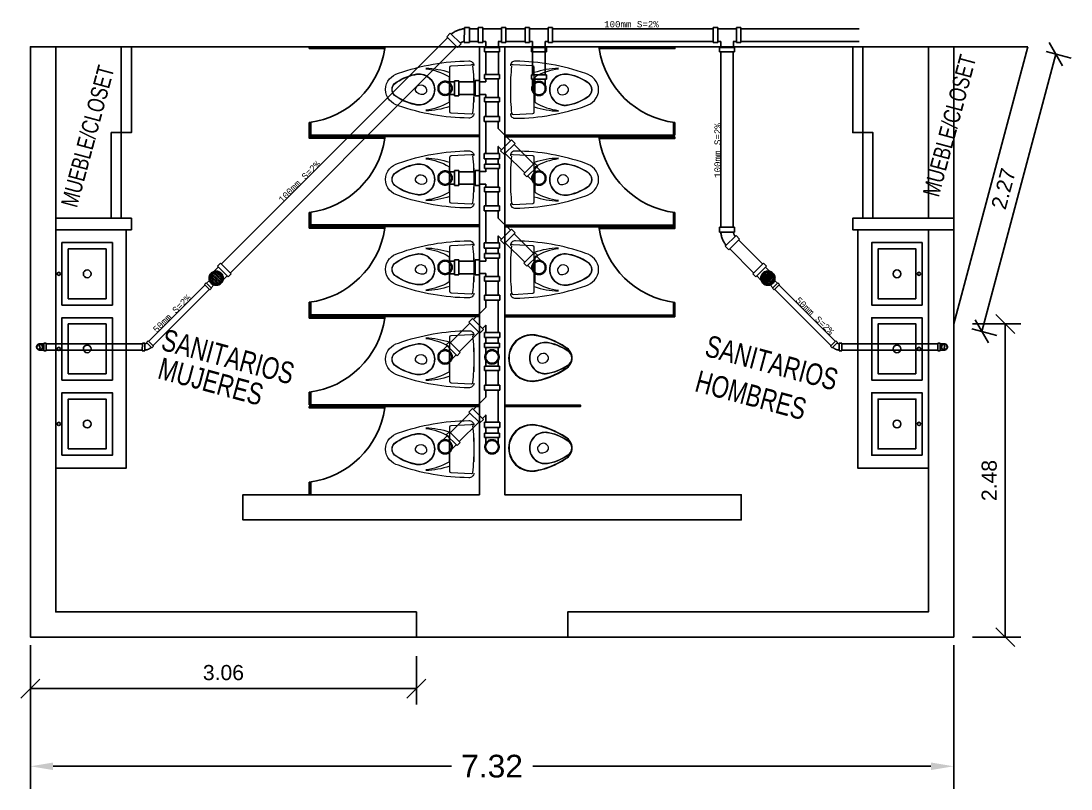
# Model space of a CAD drawing. Header units: millimetres. Extents: x 1309 to 1708, y 884 to 1242.
# Drawn here: x 1538.92 to 1547.25, y 1174.72 to 1180.81 of the extents above; entities that cross this region are included whole.
import ezdxf
from ezdxf.enums import TextEntityAlignment as Align
from ezdxf.lldxf.tags import DXFTag

# ---------------------------------------------------------------- set-up
doc = ezdxf.new("R2010")
doc.units = ezdxf.units.MM
doc.linetypes.add('CENTER', pattern=[2, 1.25, -0.25, 0.25, -0.25])
for name, color, linetype, lineweight in [('COTAS', 202, 'Continuous', 0), ('MOVILIARIO SANITARIO', 142, 'Continuous', 0), ('POZO PLUVIAL', 181, 'Continuous', 30)]:
    doc.layers.add(name, color=color, linetype=linetype, lineweight=lineweight)
for name, color, linetype in [('IH', 170, 'Continuous'), ('PUERTAS', 2, 'Continuous'), ('sanitario', 3, 'Continuous')]:
    doc.layers.add(name, color=color, linetype=linetype)
doc.styles.add('ARRAY BASE$0$STYLE1', font='swissc.ttf', dxfattribs={"width": 0.9})
doc.styles.add('MONOTXT4', font='MONOTXT4.shx')
doc.styles.get("Standard").update_dxf_attribs({"font": 'arial.ttf'})
tags = doc.linetypes.add('ARRAY BASE$0$CACHE', pattern=[0.24, 0.12, -0.12]).pattern_tags.tags
tags[6:7] = [DXFTag(74, 4), DXFTag(75, 0), DXFTag(340, '0'), DXFTag(46, 1.0), DXFTag(50, 0.0), DXFTag(44, 0.0), DXFTag(45, 0.0)]
tags[4:5] = [DXFTag(74, 4), DXFTag(75, 0), DXFTag(340, '0'), DXFTag(46, 1.0), DXFTag(50, 0.0), DXFTag(44, 0.0), DXFTag(45, 0.0)]
doc.dimstyles.new('metros anotativo', dxfattribs={"dimtxt": 0.12, "dimasz": 0.15, "dimexe": 0.125, "dimexo": 0.15, "dimgap": 0.0652, "dimtad": 1, "dimzin": 1, "dimdsep": 46, "dimtxsty": 'Standard', "dimblk": 'OBLIQUE', "dimcen": 0, "dimadec": 0, "dimazin": 0, "dimtfac": 1, "dimtix": 1, "dimtmove": 0, "dimatfit": 3, "dimfxl": 0.3, "dimarcsym": 0})
doc.dimstyles.get("Standard").update_dxf_attribs({"dimtxt": 0.18, "dimasz": 0.18, "dimexe": 0.18, "dimexo": 0.0625, "dimgap": 0.09, "dimtad": 0, "dimtih": 1, "dimtoh": 1, "dimdec": 4, "dimzin": 0, "dimdsep": 46, "dimtxsty": 'Standard', "dimcen": 0.09, "dimadec": 0, "dimazin": 0, "dimtfac": 1, "dimtdec": 4, "dimtofl": 0, "dimtmove": 0, "dimatfit": 3, "dimfxl": 1, "dimtolj": 1, "dimtzin": 0, "dimarcsym": 0})

# ---------------------------------------------------------------- blocks, each defined once
blk = doc.blocks.new('TAZA')
at = {"lineweight": 0}
for p, q in [((165.5389, 500.0497), (165.3809, 500.0579)), ((165.5498, 499.8612), (165.5498, 500.0382)), ((165.3598, 499.9512), (165.3598, 499.7615)), ((165.5544, 499.9576), (165.5544, 499.8612)), ((165.5499, 499.6842), (165.5498, 499.8612)), ((165.5544, 499.8612), (165.5545, 499.7647)), ((165.3809, 499.6644), (165.539, 499.6727))]:
    blk.add_line(p, q, dxfattribs=at)
for centre, radius, start, end in [((165.3966, 500.0509), 0.0368, 84.189, 180.01), ((165.374, 500.0433), 0.0161, 64.904, 152.06013), ((167.1924, 499.8617), 1.8326, 174.16613, 180.01759), ((165.3845, 498.3654), 1.7222, 70.56938, 89.47271), ((165.5383, 500.0382), 0.0115, 0.01, 87.01), ((165.7581, 499.382), 0.6489, 91.47367, 108.71939), ((165.7975, 499.5533), 0.4752, 96.78563, 120.29354), ((165.5613, 499.9577), 0.00691, 120.29354, 180.01), ((165.7939, 499.8612), 0.1243, 75.1531, 180.01), ((165.7939, 499.8612), 0.1216, 77.25801, 180.01), ((165.7526, 499.6042), 0.3843, 54.75384, 82.7148), ((165.7507, 499.5978), 0.3884, 55.83157, 81.76985), ((165.9139, 499.8421), 0.1537, 42.34763, 73.53768), ((165.9336, 499.8613), 0.1262, 0.01, 41.96988), ((167.1924, 499.8612), 1.8326, 180.00241, 185.85387), ((165.7939, 499.8612), 0.1243, 180.01, 284.8669), ((165.7939, 499.8612), 0.1216, 180.01, 282.76199), ((165.768, 499.8547), 0.034, 139.25036, 252.70004), ((165.7794, 499.8554), 0.0428, 355.25829, 149.96856), ((165.7695, 499.8814), 0.0602, 258.98417, 330.70607), ((165.9438, 499.8613), 0.0631, 0.01, 66.52644), ((165.9438, 499.8613), 0.0631, 293.49356, 0.01), ((165.9438, 499.8613), 0.0645, 0.01, 61.67657), ((165.9438, 499.8613), 0.0645, 298.34343, 0.01), ((165.9336, 499.8613), 0.1262, 318.05012, 0.01), ((165.5614, 499.7647), 0.00691, 180.01, 239.72646), ((165.7974, 500.1691), 0.4752, 239.72646, 263.23437), ((165.7525, 500.1182), 0.3843, 277.3052, 305.26616), ((165.7506, 500.1247), 0.3884, 278.25015, 304.18843), ((165.9138, 499.8804), 0.1537, 286.48232, 317.67237), ((165.384, 501.3569), 1.7222, 270.54729, 289.45062), ((165.5383, 499.6842), 0.0115, 273.01, 0.01), ((165.7579, 500.3405), 0.6489, 251.30061, 268.54633), ((165.3967, 499.6715), 0.0368, 180.01, 275.831), ((165.3804, 499.6754), 0.0111, 185.85387, 273.01)]:
    blk.add_arc(centre, radius, start, end, dxfattribs=at)
blk = doc.blocks.new('_Oblique')
at = {"color": 0, "linetype": 'ByBlock', "lineweight": -2}
blk.add_line((-0.5, -0.5), (0.5, 0.5), dxfattribs=at)
blk = doc.blocks.new('*D244')
at = {"layer": 'COTAS', "color": 0, "lineweight": -2, "ltscale": 2, "transparency": 16777216}
for p, q in [((1538.9963, 1175.7771), (1538.9963, 1175.3943)), ((1542.0563, 1175.7771), (1542.0563, 1175.3943)), ((1538.9963, 1175.5193), (1542.0563, 1175.5193))]:
    blk.add_line(p, q, dxfattribs=at)
at = {"layer": 'Defpoints', "color": 0, "lineweight": 15, "ltscale": 2, "transparency": 16777216}
for p in [(1538.9963, 1175.9271), (1542.0563, 1175.9271), (1542.0563, 1175.5193)]:
    blk.add_point(p, dxfattribs=at)
at = {"layer": 'COTAS', "color": 0, "lineweight": -2, "ltscale": 2, "transparency": 16777216, "xscale": 0.15, "yscale": 0.15, "zscale": 0.15, "rotation": 180}
blk.add_blockref('_Oblique', (1538.9963, 1175.5193), dxfattribs=at)
at = {"layer": 'COTAS', "color": 0, "lineweight": -2, "ltscale": 2, "transparency": 16777216, "xscale": 0.15, "yscale": 0.15, "zscale": 0.15}
blk.add_blockref('_Oblique', (1542.0563, 1175.5193), dxfattribs=at)
at = {"layer": 'COTAS', "color": 0, "ltscale": 2, "transparency": 16777216, "insert": (1540.5263, 1175.6458), "char_height": 0.12, "attachment_point": 5}
blk.add_mtext('3.06', dxfattribs=at)
blk = doc.blocks.new('*D241')
at = {"layer": 'COTAS', "color": 0, "lineweight": -2, "ltscale": 2, "transparency": 16777216}
for p, q in [((1546.4663, 1178.4101), (1546.8499, 1178.4101)), ((1546.7249, 1175.9271), (1546.7249, 1178.4101)), ((1546.4663, 1175.9271), (1546.8499, 1175.9271))]:
    blk.add_line(p, q, dxfattribs=at)
at = {"layer": 'Defpoints', "color": 0, "lineweight": 15, "ltscale": 2, "transparency": 16777216}
for p in [(1546.3163, 1178.4101), (1546.7249, 1178.4101), (1546.3163, 1175.9271)]:
    blk.add_point(p, dxfattribs=at)
at = {"layer": 'COTAS', "color": 0, "lineweight": -2, "ltscale": 2, "transparency": 16777216, "xscale": 0.15, "yscale": 0.15, "zscale": 0.15}
for p, rotation in [((1546.7249, 1178.4101), 90), ((1546.7249, 1175.9271), 270)]:
    blk.add_blockref('_Oblique', p, dxfattribs=dict(at, rotation=rotation))
at = {"layer": 'COTAS', "color": 0, "ltscale": 2, "transparency": 16777216, "insert": (1546.5984, 1177.1686), "char_height": 0.12, "attachment_point": 5, "rotation": 90}
blk.add_mtext('2.48', dxfattribs=at)
blk = doc.blocks.new('*D242')
at = {"layer": 'COTAS', "color": 0, "lineweight": -2, "ltscale": 2, "transparency": 16777216}
for p, q in [((1546.5387, 1178.3507), (1547.1257, 1180.5477)), ((1547.0483, 1180.5684), (1547.2465, 1180.5155)), ((1546.4613, 1178.3714), (1546.6594, 1178.3184))]:
    blk.add_line(p, q, dxfattribs=at)
at = {"layer": 'Defpoints', "color": 0, "lineweight": 15, "ltscale": 2, "transparency": 16777216}
for p in [(1546.9034, 1180.6071), (1547.1257, 1180.5477), (1546.3163, 1178.4101)]:
    blk.add_point(p, dxfattribs=at)
at = {"layer": 'COTAS', "color": 0, "lineweight": -2, "ltscale": 2, "transparency": 16777216, "xscale": 0.15, "yscale": 0.15, "zscale": 0.15}
for p, rotation in [((1547.1257, 1180.5477), 75.0399999999953), ((1546.5387, 1178.3507), 255.0399999999953)]:
    blk.add_blockref('_Oblique', p, dxfattribs=dict(at, rotation=rotation))
at = {"layer": 'COTAS', "color": 0, "ltscale": 2, "transparency": 16777216, "insert": (1546.711, 1179.4816), "char_height": 0.12, "attachment_point": 5, "rotation": 75.04}
blk.add_mtext('2.27', dxfattribs=at)
blk = doc.blocks.new('*D243')
at = {"color": 0, "lineweight": -2, "transparency": 16777216}
for p, q in [((1538.9963, 1175.8646), (1538.9963, 1174.7236)), ((1546.3163, 1175.8646), (1546.3163, 1174.7236)), ((1539.1763, 1174.9036), (1542.3342, 1174.9036)), ((1546.1363, 1174.9036), (1542.9785, 1174.9036))]:
    blk.add_line(p, q, dxfattribs=at)
at = {"color": 0, "lineweight": 15, "transparency": 16777216}
for points in [[(1539.1763, 1174.9336), (1539.1763, 1174.8736), (1538.9963, 1174.9036)], [(1546.1363, 1174.9336), (1546.1363, 1174.8736), (1546.3163, 1174.9036)]]:
    blk.add_solid(points, dxfattribs=at)
at = {"layer": 'Defpoints', "color": 0, "lineweight": 15, "transparency": 16777216}
for p in [(1538.9963, 1175.9271), (1546.3163, 1175.9271), (1546.3163, 1174.9036)]:
    blk.add_point(p, dxfattribs=at)
at = {"color": 0, "transparency": 16777216, "insert": (1542.6563, 1174.9036), "char_height": 0.18, "attachment_point": 5}
blk.add_mtext('\\A1;7.32', dxfattribs=at)
blk = doc.blocks.new('tee arriba 4 pulg')
at = {"linetype": 'CENTER'}
for points in [[(1461.7815, 1253.4296), (1461.6615, 1253.4296), (1461.6615, 1253.4646), (1461.7815, 1253.4646)], [(1461.7815, 1253.282), (1461.6615, 1253.282), (1461.6615, 1253.247), (1461.7815, 1253.247)]]:
    blk.add_lwpolyline(points, close=True, dxfattribs=at)
for points in [[(1461.6715, 1253.3813), (1461.6715, 1253.4296)], [(1461.7715, 1253.3813), (1461.7715, 1253.4296)], [(1461.6715, 1253.3304), (1461.6715, 1253.282)], [(1461.7715, 1253.3304), (1461.7715, 1253.282)]]:
    blk.add_lwpolyline(points, dxfattribs=at)
for radius in [0.0561, 0.0506]:
    blk.add_circle((1461.7215, 1253.3558), radius, dxfattribs=at)
for start, end in [(153.04172, 206.96029), (333.04787, 26.95414)]:
    blk.add_arc((1461.7215, 1253.3558), 0.0561, start, end, dxfattribs=at)
blk = doc.blocks.new('codo 90 100mm sup')
at = {"linetype": 'CENTER'}
blk.add_lwpolyline([(0.01, -0.035), (-0.11, -0.035), (-0.11, 0), (0.01, 0)], close=True, dxfattribs=at)
for points in [[(-0.1, -0.0834), (-0.1, -0.035)], [(0, -0.0834), (0, -0.035)]]:
    blk.add_lwpolyline(points, dxfattribs=at)
for radius in [0.0561, 0.0506]:
    blk.add_circle((-0.05, -0.1088), radius, dxfattribs=at)
blk = doc.blocks.new('yee 45º')
at = {"linetype": 'CENTER'}
for points in [[(1458.2098, 1255.7073), (1458.2384, 1255.6787), (1458.1524, 1255.5928), (1458.1238, 1255.6214)], [(1458.0887, 1255.5844), (1458.1292, 1255.5845), (1458.1293, 1255.463), (1458.0888, 1255.4629)], [(1458.3839, 1255.5847), (1458.4244, 1255.5848), (1458.4246, 1255.4633), (1458.3841, 1255.4632)]]:
    blk.add_lwpolyline(points, close=True, dxfattribs=at)
for points in [[(1458.1859, 1255.4746), (1458.1293, 1255.4746), (1458.1292, 1255.5746), (1458.1859, 1255.5746), (1458.16, 1255.6004)], [(1458.2308, 1255.6711), (1458.3273, 1255.5746), (1458.3839, 1255.5746), (1458.384, 1255.4746)], [(1458.1859, 1255.4746), (1458.3273, 1255.4746), (1458.3848, 1255.4746)]]:
    blk.add_lwpolyline(points)
blk = doc.blocks.new('tee 4 pulg der')
at = {"linetype": 'CENTER'}
for points in [[(1462.1392, 1253.8908), (1462.0192, 1253.8908), (1462.0192, 1253.9258), (1462.1392, 1253.9258)], [(1462.1775, 1253.7569), (1462.1775, 1253.8769), (1462.2125, 1253.8769), (1462.2125, 1253.7569)], [(1462.1392, 1253.7431), (1462.0192, 1253.7431), (1462.0192, 1253.7081), (1462.1392, 1253.7081)]]:
    blk.add_lwpolyline(points, close=True, dxfattribs=at)
for points in [[(1462.0292, 1253.8908), (1462.0292, 1253.7431)], [(1462.1292, 1253.8669), (1462.1292, 1253.8908)], [(1462.1292, 1253.8669), (1462.1775, 1253.8669)], [(1462.1292, 1253.7673), (1462.1292, 1253.7431)], [(1462.1292, 1253.7669), (1462.1775, 1253.7669)]]:
    blk.add_lwpolyline(points, dxfattribs=at)
blk = doc.blocks.new('coladera 100mm')
at = {"color": 7}
for p, q in [((149.8309, 499.9539), (149.829, 499.9152)), ((149.8309, 499.9539), (149.829, 499.9152)), ((149.8414, 499.9653), (149.8384, 499.9029)), ((149.8414, 499.9653), (149.8384, 499.9029)), ((149.8517, 499.9707), (149.8481, 499.8966)), ((149.8517, 499.9707), (149.8481, 499.8966)), ((149.8618, 499.9728), (149.858, 499.8935)), ((149.8618, 499.9728), (149.858, 499.8935)), ((149.8718, 499.9723), (149.868, 499.893)), ((149.8718, 499.9723), (149.868, 499.893)), ((149.8817, 499.9692), (149.8781, 499.8951)), ((149.8817, 499.9692), (149.8781, 499.8951)), ((149.8914, 499.9629), (149.8884, 499.9005)), ((149.8914, 499.9629), (149.8884, 499.9005)), ((149.9008, 499.9506), (149.8989, 499.9119)), ((149.9008, 499.9506), (149.8989, 499.9119))]:
    blk.add_line(p, q, dxfattribs=at)
at = {"linetype": 'CENTER'}
for points in [[(149.8917, 499.9824), (149.9399, 499.9826)], [(149.8889, 499.8824), (149.9404, 499.8826)]]:
    blk.add_lwpolyline(points, dxfattribs=at)
blk.add_lwpolyline([(149.9748, 499.9929), (149.9754, 499.8729), (149.9404, 499.8727), (149.9398, 499.9927)], close=True, dxfattribs=at)
for radius in [0.0561, 0.0506]:
    blk.add_circle((149.8649, 499.9331), radius, dxfattribs=at)
blk.add_circle((149.8649, 499.9329), 0.05)
at = {"color": 7}
for radius in [0.05, 0.045]:
    blk.add_circle((149.8649, 499.9329), radius, dxfattribs=at)
at = {"color": 9}
blk.add_circle((149.8649, 499.9329), 0.045, dxfattribs=at)
at = {"color": 7}
for start, end in [(148.28834, 206.19839), (148.28834, 206.19839), (328.28834, 26.19839), (328.28834, 26.19839)]:
    blk.add_arc((149.8649, 499.9329), 0.04, start, end, dxfattribs=at)
blk = doc.blocks.new('codo 45 50mm')
at = {"linetype": 'CENTER', "elevation": 0}
for points in [[(1456.1886, 1258.0518), (1456.2311, 1258.0941), (1456.217, 1258.1083), (1456.1745, 1258.0659)], [(1456.194, 1258.0186), (1456.254, 1258.0185), (1456.254, 1258.0385), (1456.194, 1258.0386)]]:
    blk.add_lwpolyline(points, close=True, dxfattribs=at)
at = {"linetype": 'CENTER'}
for radius, start, end in [(0.0487, 11.73907, 33.05912), (0.0982, 5.74464, 39.05558)]:
    blk.add_arc((1456.1513, 1258.0287), radius, start, end, dxfattribs=at)
blk = doc.blocks.new('codo 45 4 pulg')
at = {"linetype": 'CENTER'}
for points in [[(1462.54, 1253.0619), (1462.4201, 1253.0677), (1462.422, 1253.1076), (1462.5419, 1253.1019)], [(1462.5764, 1253.0056), (1462.4876, 1252.9249), (1462.4607, 1252.9545), (1462.5496, 1253.0352)]]:
    blk.add_lwpolyline(points, close=True, dxfattribs=at)
for radius, start, end in [(0.1964, 183.08887, 216.39981), (0.0975, 189.08533, 210.40537)]:
    blk.add_arc((1462.6262, 1253.0778), radius, start, end, dxfattribs=at)
blk = doc.blocks.new('codo')
at = {"linetype": 'CENTER'}
for points in [[(1495.9057, 1342.8755), (1495.9286, 1342.8984)], [(1495.941, 1342.8402), (1495.9639, 1342.8631)]]:
    blk.add_lwpolyline(points, dxfattribs=at)
at = {"color": 2}
blk.add_lwpolyline([(1495.9217, 1342.8354, 1), (1495.9234, 1342.8579, -1)], format="xyb", close=True, dxfattribs=at)
at = {"linetype": 'CENTER'}
blk.add_lwpolyline([(1495.925, 1342.902), (1495.9392, 1342.9161), (1495.9816, 1342.8737), (1495.9675, 1342.8595)], close=True, dxfattribs=at)
blk.add_circle((1495.9234, 1342.8579), 0.025, dxfattribs=at)
at = {"color": 2}
blk.add_arc((1495.9239, 1342.8691), 0.0113, 87.15724, 267.15724, dxfattribs=at)
at = {"layer": 'POZO PLUVIAL', "color": 2}
blk.add_circle((1495.9234, 1342.8579), 0.0226, dxfattribs=at)
at = {"layer": 'sanitario', "linetype": 'CENTER'}
blk.add_circle((1495.9234, 1342.8579), 0.0226, dxfattribs=at)

msp = doc.modelspace()

# ---------------------------------------------------------------- linework, layer by layer
for p, q in [((1538.99635, 1180.60713), (1539.19635, 1180.60713)), ((1542.55635, 1180.60713), (1541.20635, 1180.60713)), ((1546.16635, 1180.60713), (1546.11635, 1180.60713)), ((1546.31635, 1178.41011), (1546.90339, 1180.60713)), ((1546.31635, 1180.60713), (1546.90339, 1180.60713)), ((1541.20635, 1180.00713), (1541.20635, 1179.90713)), ((1541.20635, 1180.00713), (1541.21905, 1180.00713)), ((1541.21905, 1180.00713), (1541.21905, 1179.90713)), ((1544.10635, 1180.00542), (1544.09365, 1180.00542)), ((1544.09365, 1180.00542), (1544.09365, 1179.90542)), ((1544.10635, 1180.00542), (1544.10635, 1179.90542)), ((1541.20635, 1179.90713), (1542.55635, 1179.90713)), ((1541.20635, 1179.90713), (1541.20635, 1179.89443)), ((1541.20635, 1179.89443), (1542.55635, 1179.89443)), ((1542.55635, 1179.89443), (1541.20635, 1179.89443)), ((1544.10635, 1179.90542), (1542.75635, 1179.90542)), ((1544.10635, 1179.89272), (1542.75635, 1179.89272)), ((1541.20635, 1179.29443), (1541.20635, 1179.19443)), ((1541.20635, 1179.29443), (1541.21905, 1179.29443)), ((1541.21905, 1179.29443), (1541.21905, 1179.19443)), ((1544.10635, 1179.29272), (1544.09365, 1179.29272)), ((1544.09365, 1179.29272), (1544.09365, 1179.19272)), ((1544.10635, 1179.29272), (1544.10635, 1179.19272)), ((1541.20635, 1179.19443), (1542.55635, 1179.19443)), ((1541.20635, 1179.19443), (1541.20635, 1179.18173)), ((1541.20635, 1179.18173), (1542.55635, 1179.18173)), ((1542.55635, 1179.18173), (1541.20635, 1179.18173)), ((1544.10635, 1179.19272), (1542.75635, 1179.19272)), ((1544.10635, 1179.18002), (1542.75635, 1179.18002)), ((1544.10635, 1179.19272), (1544.10635, 1179.18002)), ((1541.20635, 1178.58173), (1541.20635, 1178.48173)), ((1541.20635, 1178.58173), (1541.21905, 1178.58173)), ((1541.21905, 1178.58173), (1541.21905, 1178.48173)), ((1544.10635, 1178.58002), (1544.09365, 1178.58002)), ((1544.09365, 1178.58002), (1544.09365, 1178.48002)), ((1544.10635, 1178.58002), (1544.10635, 1178.48002)), ((1541.20635, 1178.48173), (1542.55635, 1178.48173)), ((1541.20635, 1178.48173), (1541.20635, 1178.46903)), ((1541.20635, 1178.46903), (1542.55635, 1178.46903)), ((1542.55635, 1178.46903), (1541.20635, 1178.46903)), ((1544.10635, 1178.48002), (1542.75635, 1178.48002)), ((1544.10635, 1178.46732), (1542.75635, 1178.46732)), ((1544.10635, 1178.48002), (1544.10635, 1178.46732)), ((1541.20635, 1177.86903), (1541.20635, 1177.76903)), ((1541.20635, 1177.86903), (1541.21905, 1177.86903)), ((1541.21905, 1177.86903), (1541.21905, 1177.76903)), ((1541.20635, 1177.76903), (1542.55635, 1177.76903)), ((1541.20635, 1177.75633), (1542.55635, 1177.75633)), ((1542.55635, 1177.75633), (1541.20635, 1177.75633)), ((1541.20635, 1177.15633), (1541.20635, 1177.05633)), ((1541.20635, 1177.15633), (1541.21905, 1177.15633)), ((1541.21905, 1177.15633), (1541.21905, 1177.05633)), ((1542.05635, 1175.92713), (1543.25635, 1175.92713))]:
    msp.add_line(p, q)
at = {"linetype": 'ARRAY BASE$0$CACHE'}
for p, q in [((1546.11635, 1179.24697), (1546.11635, 1180.60713)), ((1546.31635, 1179.24697), (1546.31635, 1180.60713))]:
    msp.add_line(p, q, dxfattribs=at)
for points in [[(1539.19635, 1180.60713), (1539.19635, 1176.12713), (1542.05638, 1176.12713), (1542.05635, 1175.92713), (1538.99635, 1175.92713), (1538.99635, 1180.60713), (1546.31635, 1180.60713)], [(1539.71635, 1180.60713), (1539.71635, 1179.24697), (1539.63635, 1179.24697), (1539.63635, 1179.92705), (1539.79635, 1179.92705), (1539.79635, 1180.60713)], [(1545.59635, 1180.60713), (1545.59635, 1179.24697), (1545.67635, 1179.24697), (1545.67635, 1179.92705), (1545.51635, 1179.92705), (1545.51635, 1180.60713)], [(1539.19635, 1179.15697), (1539.79635, 1179.15697), (1539.79635, 1179.24697), (1539.19635, 1179.24697)], [(1546.31635, 1179.15697), (1545.51635, 1179.15697), (1545.51635, 1179.24697), (1546.31635, 1179.24697)], [(1546.31635, 1179.24697), (1546.31635, 1175.92713), (1546.16635, 1175.92713)], [(1539.19635, 1179.15697), (1539.75635, 1179.15697), (1539.75635, 1177.26697), (1539.19635, 1177.26697), (1539.19635, 1179.15697)], [(1546.31635, 1178.41011), (1546.31635, 1175.92713), (1543.25635, 1175.92713), (1543.25638, 1176.12713), (1546.11635, 1176.12713), (1546.11635, 1179.15697)], [(1546.11635, 1179.15697), (1545.55635, 1179.15697), (1545.55635, 1177.26697), (1546.11635, 1177.26697), (1546.11635, 1179.15697)], [(1539.24635, 1178.55947), (1539.24635, 1179.05447), (1539.64635, 1179.05447), (1539.64635, 1178.55947), (1539.24635, 1178.55947)], [(1546.06635, 1178.55947), (1546.06635, 1179.05447), (1545.66635, 1179.05447), (1545.66635, 1178.55947), (1546.06635, 1178.55947)], [(1539.24635, 1177.96447), (1539.24635, 1178.45947), (1539.64635, 1178.45947), (1539.64635, 1177.96447), (1539.24635, 1177.96447)], [(1546.06635, 1177.96447), (1546.06635, 1178.45947), (1545.66635, 1178.45947), (1545.66635, 1177.96447), (1546.06635, 1177.96447)], [(1539.24635, 1177.36947), (1539.24635, 1177.86447), (1539.64635, 1177.86447), (1539.64635, 1177.36947), (1539.24635, 1177.36947)], [(1546.06635, 1177.36947), (1546.06635, 1177.86447), (1545.66635, 1177.86447), (1545.66635, 1177.36947), (1546.06635, 1177.36947)], [(1542.75635, 1177.76732), (1543.35635, 1177.76732), (1543.35635, 1177.75462), (1542.75635, 1177.75462), (1542.75635, 1177.76732)]]:
    msp.add_lwpolyline(points)
for points in [[(1542.55635, 1177.05633), (1540.68135, 1177.05633), (1540.68135, 1176.85633), (1544.63135, 1176.85633), (1544.63135, 1177.05633), (1542.75635, 1177.05633), (1542.75635, 1180.60713), (1542.55635, 1180.60713)], [(1541.20635, 1180.60713), (1541.80635, 1180.60713), (1541.80635, 1180.59443), (1541.20635, 1180.59443)], [(1544.10635, 1180.60542), (1543.50635, 1180.60542), (1543.50635, 1180.59272), (1544.10635, 1180.59272)], [(1541.20635, 1179.89443), (1541.80635, 1179.89443), (1541.80635, 1179.88173), (1541.20635, 1179.88173)], [(1544.10635, 1179.89272), (1543.50635, 1179.89272), (1543.50635, 1179.88002), (1544.10635, 1179.88002)], [(1541.20635, 1179.18173), (1541.80635, 1179.18173), (1541.80635, 1179.16903), (1541.20635, 1179.16903)], [(1544.10635, 1179.18002), (1543.50635, 1179.18002), (1543.50635, 1179.16732), (1544.10635, 1179.16732)], [(1539.29635, 1178.60947), (1539.29635, 1179.00447), (1539.59635, 1179.00447), (1539.59635, 1178.60947)], [(1546.01635, 1178.60947), (1546.01635, 1179.00447), (1545.71635, 1179.00447), (1545.71635, 1178.60947)], [(1541.20635, 1178.46903), (1541.80635, 1178.46903), (1541.80635, 1178.45633), (1541.20635, 1178.45633)], [(1539.29635, 1178.01447), (1539.29635, 1178.40947), (1539.59635, 1178.40947), (1539.59635, 1178.01447)], [(1546.01635, 1178.01447), (1546.01635, 1178.40947), (1545.71635, 1178.40947), (1545.71635, 1178.01447)], [(1539.29635, 1177.41947), (1539.29635, 1177.81447), (1539.59635, 1177.81447), (1539.59635, 1177.41947)], [(1546.01635, 1177.41947), (1546.01635, 1177.81447), (1545.71635, 1177.81447), (1545.71635, 1177.41947)], [(1541.20635, 1177.75633), (1541.80635, 1177.75633), (1541.80635, 1177.74363), (1541.20635, 1177.74363)]]:
    msp.add_lwpolyline(points, close=True)
for centre, radius in [((1539.22135, 1178.80697), 0.013), ((1539.44635, 1178.80697), 0.03071), ((1545.86635, 1178.80697), 0.03071), ((1546.04135, 1178.80697), 0.013), ((1539.22135, 1178.21197), 0.013), ((1539.44635, 1178.21197), 0.03071), ((1545.86635, 1178.21197), 0.03071), ((1546.04135, 1178.21197), 0.013), ((1539.22135, 1177.61697), 0.013), ((1539.44635, 1177.61697), 0.03071), ((1545.86635, 1177.61697), 0.03071), ((1546.04135, 1177.61697), 0.013)]:
    msp.add_circle(centre, radius)
for centre, start, end in [((1541.12018, 1180.6953), 277.137336, 351.636978), ((1544.19252, 1180.69359), 188.363022, 262.862664), ((1541.12018, 1179.9826), 277.137336, 351.636978), ((1544.19252, 1179.98089), 188.363022, 262.862664), ((1541.12018, 1179.2699), 277.137336, 351.636978), ((1544.19252, 1179.26819), 188.363022, 262.862664), ((1541.12018, 1178.5572), 277.137336, 351.636978), ((1541.12018, 1177.8445), 277.137336, 351.636978)]:
    msp.add_arc(centre, 0.69355, start, end)
at = {"layer": 'MOVILIARIO SANITARIO', "lineweight": 0}
for centre, radius, start, end in [((1542.97213, 1178.13938), 0.18503, 75.153103, 180.01), ((1542.97213, 1178.13938), 0.18092, 77.258014, 180.01), ((1543.07674, 1178.1394), 0.12434, 75.153103, 180.01), ((1543.07674, 1178.1394), 0.12158, 77.258014, 180.01), ((1542.91064, 1177.75689), 0.57182, 54.753842, 82.714798), ((1542.90788, 1177.7473), 0.57801, 55.831571, 81.769854), ((1543.03542, 1177.88236), 0.38426, 54.753842, 82.714798), ((1543.03357, 1177.87592), 0.38842, 55.831571, 81.769854), ((1543.06218, 1178.13361), 0.04278, 355.258287, 149.968564), ((1543.19511, 1178.13942), 0.09389, 0.01, 66.526436), ((1543.19511, 1178.13942), 0.09594, 0.01, 61.67657), ((1543.22658, 1178.13942), 0.06309, 0.01, 66.526436), ((1543.22658, 1178.13942), 0.06447, 0.01, 61.67657), ((1542.97213, 1178.13938), 0.18503, 180.01, 284.866897), ((1542.97213, 1178.13938), 0.18092, 180.01, 282.761986), ((1543.07674, 1178.1394), 0.12434, 180.01, 284.866897), ((1543.07674, 1178.1394), 0.12158, 180.01, 282.761986), ((1543.05088, 1178.13284), 0.03397, 139.250362, 252.700044), ((1543.05228, 1178.15954), 0.06024, 258.984175, 330.706073), ((1543.19511, 1178.13942), 0.09389, 293.493564, 0.01), ((1543.19511, 1178.13942), 0.09594, 298.34343, 0.01), ((1543.22658, 1178.13942), 0.06309, 293.493564, 0.01), ((1543.22658, 1178.13942), 0.06447, 298.34343, 0.01), ((1542.91051, 1178.52185), 0.57182, 277.305202, 305.266158), ((1542.90775, 1178.53144), 0.57801, 278.250146, 304.188429), ((1543.03533, 1178.39642), 0.38426, 277.305202, 305.266158), ((1543.03348, 1178.40286), 0.38842, 278.250146, 304.188429), ((1542.97213, 1177.42668), 0.18503, 75.153103, 180.01), ((1542.97213, 1177.42668), 0.18092, 77.258014, 180.01), ((1542.91064, 1177.04419), 0.57182, 54.753842, 82.714798), ((1542.90788, 1177.0346), 0.57801, 55.831571, 81.769854), ((1543.07674, 1177.4267), 0.12434, 75.153103, 180.01), ((1543.07674, 1177.4267), 0.12158, 77.258014, 180.01), ((1543.03542, 1177.16966), 0.38426, 54.753842, 82.714798), ((1543.03357, 1177.16322), 0.38842, 55.831571, 81.769854), ((1543.19511, 1177.42672), 0.09389, 0.01, 66.526436), ((1543.19511, 1177.42672), 0.09594, 0.01, 61.67657), ((1542.97213, 1177.42668), 0.18503, 180.01, 284.866897), ((1542.97213, 1177.42668), 0.18092, 180.01, 282.761986), ((1543.07674, 1177.4267), 0.12434, 180.01, 284.866897), ((1543.07674, 1177.4267), 0.12158, 180.01, 282.761986), ((1543.05088, 1177.42014), 0.03397, 139.250362, 252.700044), ((1543.06218, 1177.42091), 0.04278, 355.258287, 149.968564), ((1543.19511, 1177.42672), 0.09389, 293.493564, 0.01), ((1543.19511, 1177.42672), 0.09594, 298.34343, 0.01), ((1543.22658, 1177.42672), 0.06309, 0.01, 66.526436), ((1543.22658, 1177.42672), 0.06309, 293.493564, 0.01), ((1543.22658, 1177.42672), 0.06447, 0.01, 61.67657), ((1543.22658, 1177.42672), 0.06447, 298.34343, 0.01), ((1542.91051, 1177.80915), 0.57182, 277.305202, 305.266158), ((1543.05228, 1177.44684), 0.06024, 258.984175, 330.706073), ((1543.03533, 1177.68372), 0.38426, 277.305202, 305.266158), ((1543.03348, 1177.69016), 0.38842, 278.250146, 304.188429), ((1542.90775, 1177.81874), 0.57801, 278.250146, 304.188429)]:
    msp.add_arc(centre, radius, start, end, dxfattribs=at)
at = {"layer": 'PUERTAS', "linetype": 'CENTER'}
for points in [[(1540.38954, 1178.73582), (1540.3754, 1178.72168), (1540.41783, 1178.67926), (1540.43197, 1178.6934)], [(1544.92226, 1178.73582), (1544.9364, 1178.72168), (1544.89397, 1178.67926), (1544.87983, 1178.6934)]]:
    msp.add_lwpolyline(points, close=True, dxfattribs=at)
for points in [[(1540.41519, 1178.75439), (1540.39308, 1178.73228)], [(1540.45068, 1178.71918), (1540.42844, 1178.69693)], [(1544.86112, 1178.71918), (1544.88336, 1178.69693)], [(1544.89662, 1178.75439), (1544.91872, 1178.73228)]]:
    msp.add_lwpolyline(points, dxfattribs=at)
at = {"layer": 'sanitario'}
for points in [[(1540.51095, 1178.88558), (1542.30413, 1180.67863)], [(1542.47641, 1180.74986), (1542.54719, 1180.74985)], [(1542.76481, 1180.74986), (1542.91901, 1180.74985)], [(1543.13663, 1180.74983), (1544.41045, 1180.74979)], [(1544.62808, 1180.74978), (1545.56587, 1180.74975)], [(1540.58166, 1178.81486), (1542.37476, 1180.60783)], [(1542.47641, 1180.64986), (1542.54719, 1180.64985)], [(1542.60603, 1180.60149), (1542.60603, 1180.62268)], [(1542.706, 1180.60149), (1542.706, 1180.62268)], [(1542.76481, 1180.64986), (1542.91901, 1180.64985)], [(1542.97783, 1180.38511), (1542.97782, 1180.64985)], [(1543.07783, 1180.38512), (1543.07781, 1180.64985)], [(1543.13664, 1180.64983), (1544.41046, 1180.64979)], [(1544.62808, 1180.64978), (1545.56587, 1180.64975)], [(1542.60599, 1180.38694), (1542.60602, 1180.56649)], [(1542.70599, 1180.38695), (1542.70599, 1180.56649)], [(1544.46917, 1179.1762), (1544.46926, 1180.5664)], [(1544.56917, 1179.17631), (1544.56922, 1180.56641)], [(1542.39262, 1180.32776), (1542.52257, 1180.32776)], [(1542.39262, 1180.22776), (1542.52256, 1180.22776)], [(1542.60598, 1180.05535), (1542.60598, 1180.16933)], [(1542.70597, 1180.05525), (1542.70598, 1180.16932)], [(1542.91554, 1179.60686), (1542.76062, 1179.76176)], [(1542.98624, 1179.67757), (1542.83084, 1179.83295)], [(1542.60596, 1179.67592), (1542.60596, 1179.7196)], [(1542.70596, 1179.67592), (1542.70596, 1179.7195)], [(1542.39262, 1179.61673), (1542.52257, 1179.61673)], [(1542.39262, 1179.51673), (1542.52256, 1179.51673)], [(1542.60595, 1179.34681), (1542.60595, 1179.4583)], [(1542.70595, 1179.34671), (1542.70595, 1179.45829)], [(1542.98624, 1178.96903), (1542.83084, 1179.12441)], [(1542.60594, 1178.96738), (1542.60594, 1179.01106)], [(1542.70594, 1178.96738), (1542.70594, 1179.01096)], [(1542.91554, 1178.89832), (1542.76062, 1179.05322)], [(1544.80079, 1178.88558), (1544.61173, 1179.0746)], [(1544.73008, 1178.81486), (1544.541, 1179.00392)], [(1542.39262, 1178.90819), (1542.52257, 1178.90819)], [(1542.39262, 1178.80819), (1542.52256, 1178.80819)], [(1539.9342, 1178.27348), (1540.37893, 1178.71815)], [(1539.96956, 1178.23812), (1540.41429, 1178.68279)], [(1542.60593, 1178.63837), (1542.60593, 1178.74976)], [(1542.70593, 1178.63847), (1542.70594, 1178.74976)], [(1545.34225, 1178.23812), (1544.89752, 1178.68281)], [(1545.3776, 1178.27348), (1544.93288, 1178.71816)], [(1542.32539, 1178.26069), (1542.48079, 1178.41607)], [(1542.39609, 1178.18998), (1542.55101, 1178.34488)], [(1542.60591, 1178.2572), (1542.60591, 1178.30262)], [(1542.70591, 1178.25721), (1542.70591, 1178.30272)], [(1539.88336, 1178.20249), (1539.12182, 1178.20248)], [(1539.88341, 1178.25249), (1539.12183, 1178.25248)], [(1545.4284, 1178.25249), (1546.18998, 1178.25248)], [(1545.42845, 1178.20249), (1546.18998, 1178.20248)], [(1542.6059, 1177.92564), (1542.6059, 1178.03959)], [(1542.7059, 1177.92575), (1542.7059, 1178.03958)], [(1542.32539, 1177.54799), (1542.48077, 1177.70334)], [(1542.39609, 1177.47728), (1542.55099, 1177.63217)], [(1542.60589, 1177.5445), (1542.60589, 1177.58989)], [(1542.70589, 1177.54451), (1542.70589, 1177.59)]]:
    msp.add_lwpolyline(points, dxfattribs=at)

# ---------------------------------------------------------------- block references
at = {"layer": 'MOVILIARIO SANITARIO', "color": 1, "xscale": -1}
for p in [(1707.87129, 680.40699), (1707.87129, 679.69429), (1707.87129, 678.98159), (1707.87129, 678.26889), (1707.87129, 677.55619)]:
    msp.add_blockref('TAZA', p, dxfattribs=at)
at = {"layer": 'MOVILIARIO SANITARIO', "color": 1}
for p in [(1377.4414, 680.40528), (1377.4414, 679.69258), (1377.4414, 678.97988)]:
    msp.add_blockref('TAZA', p, dxfattribs=at)
at = {"layer": 'PUERTAS'}
for name, p, rotation in [('codo 45 4 pulg', (222.23036, 2582.86794), 272.6852904122003), ('tee 4 pulg der', (3004.7351, 2434.09508), 180), ('tee 4 pulg der', (3004.7351, 2433.38405), 180), ('codo 45 4 pulg', (143.5169, -142.3063), 2.735837845931802), ('tee 4 pulg der', (3004.7351, 2432.67551), 180), ('yee 45º', (2798.18048, -279.78607), 90), ('codo 45 50mm', (281.8648, 2634.45148), 270), ('tee arriba 4 pulg', (3004.3774, 2431.50422), 180), ('yee 45º', (2798.18045, -280.4988), 90)]:
    msp.add_blockref(name, p, dxfattribs=dict(at, rotation=rotation))
at = {"layer": 'PUERTAS', "xscale": -1}
for name, p, rotation in [('tee 4 pulg der', (2796.47294, 2642.77903), 90), ('tee 4 pulg der', (2796.84477, 2642.77901), 90), ('tee 4 pulg der', (2798.33621, 2642.77894), 90), ('yee 45º', (287.13115, -278.3692), 270), ('yee 45º', (287.13115, -279.07773), 270), ('codo 45 50mm', (2803.447, 2634.45148), 90)]:
    msp.add_blockref(name, p, dxfattribs=dict(at, rotation=rotation))
at = {"layer": 'PUERTAS', "color": 1, "xscale": -1}
for name, p, rotation in [('codo 90 100mm sup', (1542.97783, 1180.38511), 359.9999999999854), ('codo 90 100mm sup', (1542.39262, 1180.32776), 270.0000000000113), ('codo 90 100mm sup', (1542.91554, 1179.60686), 45.00000000001128), ('codo 90 100mm sup', (1542.39262, 1179.61674), 270.0000000000113), ('codo 90 100mm sup', (1542.91554, 1178.89832), 45.00000000001128), ('coladera 100mm', (1080.99193, 1426.30774), 225.0000000001048), ('codo 90 100mm sup', (1542.39262, 1178.9082), 270.0000000000113), ('coladera 100mm', (1297.30791, 719.29584), 315), ('codo 90 100mm sup', (1542.60586, 1177.5445), 359.9999999999465)]:
    msp.add_blockref(name, p, dxfattribs=dict(at, rotation=rotation))
at = {"layer": 'PUERTAS', "color": 1, "rotation": 314.9999999999887}
for p in [(1542.39609, 1178.18998), (1542.39609, 1177.47728)]:
    msp.add_blockref('codo 90 100mm sup', p, dxfattribs=at)
at = {"layer": 'sanitario', "rotation": 315}
msp.add_blockref('codo', (-468.25198, 1286.46117), dxfattribs=at)
at = {"layer": 'sanitario', "xscale": -1, "rotation": 45}
msp.add_blockref('codo', (3553.56379, 1286.46117), dxfattribs=at)

# ---------------------------------------------------------------- texts
at = {"lineweight": 0, "style": 'ARRAY BASE$0$STYLE1', "width": 0.9}
for s, height, rotation, p in [('MUEBLE/CLOSET', 0.1330958, 74.95, (1546.19787, 1179.40858)), ('MUEBLE/CLOSET', 0.1330958, 74.95, (1539.3648, 1179.32482)), ('SANITARIOS', 0.171845, 344.95, (1540.02273, 1178.20708)), ('SANITARIOS', 0.171845, 344.95, (1544.33335, 1178.15866)), ('MUJERES', 0.171845, 344.95, (1539.99555, 1177.98066)), ('HOMBRES', 0.171845, 344.95, (1544.25451, 1177.879))]:
    msp.add_text(s, height=height, rotation=rotation, dxfattribs=at).set_placement(p)
at = {"layer": 'IH', "color": 2, "style": 'MONOTXT4'}
for s, rotation, p in [('100mm S=2%%%', 359.997934, (1543.76128, 1180.78528)), ('100mm S=2%%%', 89.994106, (1544.44422, 1179.78416)), ('100mm S=2%%%', 44.995868, (1541.12743, 1179.53736)), ('50mm S=2%%%', 44.994007, (1540.11724, 1178.49182)), ('50mm S=2%%%', 315.551009, (1545.21473, 1178.47495))]:
    msp.add_text(s, height=0.05, rotation=rotation, dxfattribs=at).set_placement(p, align=Align.MIDDLE)

# ---------------------------------------------------------------- dimensions: what is measured, and where the dimension line sits
dim = msp.add_linear_dim(base=(1546.31635, 1174.90364), p1=(1538.99635, 1175.92713), p2=(1546.31635, 1175.92713), angle=180, dimstyle='Standard', override={"dimdec": 2})
dim.commit()
dim.dimension.update_dxf_attribs({"geometry": '*D243', "text_midpoint": (1542.65635, 1174.90364)})
at = {"layer": 'COTAS', "ltscale": 2}
dim = msp.add_aligned_dim(p1=(1546.31635, 1178.41011), p2=(1546.90339, 1180.60713), distance=-0.23013, dimstyle='metros anotativo', dxfattribs=at)
dim.commit()
dim.dimension.update_dxf_attribs({"geometry": '*D242', "text_midpoint": (1546.71101, 1179.4816)})
dim = msp.add_linear_dim(base=(1546.72491, 1178.41011), p1=(1546.31635, 1175.92713), p2=(1546.31635, 1178.41011), angle=90, dimstyle='metros anotativo', dxfattribs=at)
dim.commit()
dim.dimension.update_dxf_attribs({"geometry": '*D241', "text_midpoint": (1546.59844, 1177.16862)})
dim = msp.add_linear_dim(base=(1542.05635, 1175.51928), p1=(1538.99635, 1175.92713), p2=(1542.05635, 1175.92713), dimstyle='metros anotativo', dxfattribs=at)
dim.commit()
dim.dimension.update_dxf_attribs({"geometry": '*D244', "text_midpoint": (1540.52635, 1175.64579)})

doc.saveas('drawing.dxf')
